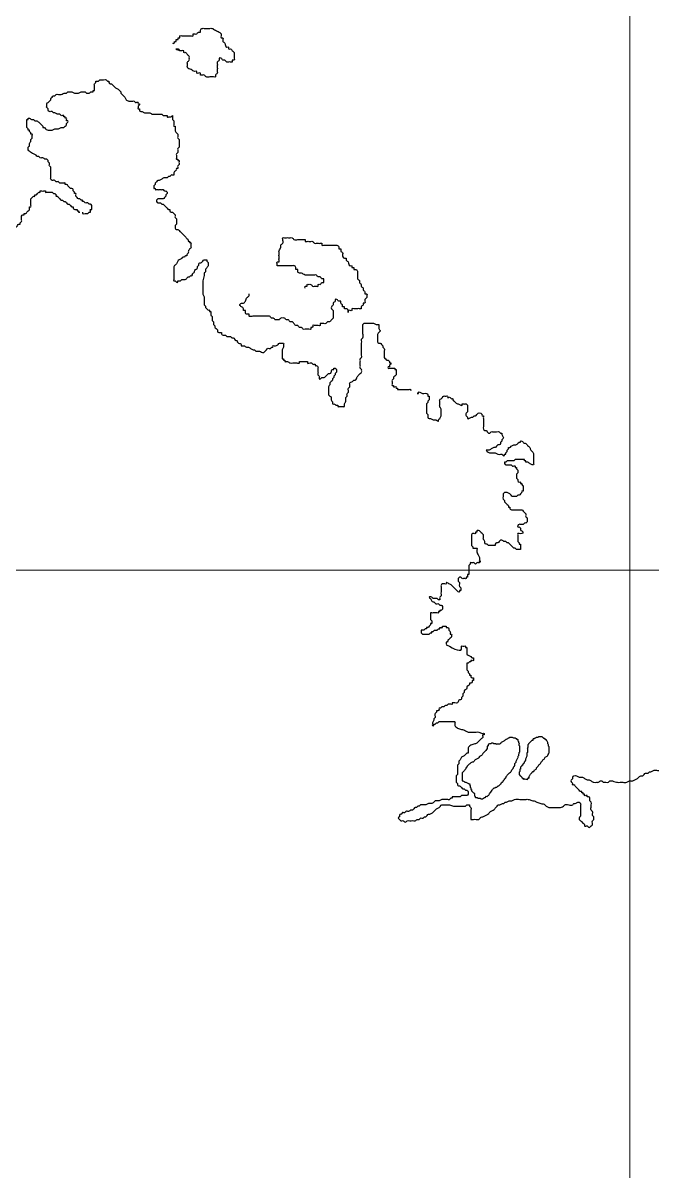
# Model space of a CAD drawing. Header units: metres. Extents: x -400 to 2000400, y -400 to 948520.
# Drawn here: x 1700596 to 1803657, y 601517 to 789711 of the extents above; entities that cross this region are included whole.
import ezdxf

# ---------------------------------------------------------------- set-up
doc = ezdxf.new("R2010")
doc.units = ezdxf.units.M
doc.header["$LTSCALE"] = 1600
doc.layers.add('1', color=7, linetype='Continuous', lineweight=25)
doc.layers.add('3', color=7, linetype='Continuous', lineweight=13)

msp = doc.modelspace()

# ---------------------------------------------------------------- linework, layer by layer
at = {"layer": '1'}
for points in [[(1725087, 786375), (1725394, 786375), (1725394, 786681), (1725700, 786681), (1725700, 786987), (1726006, 786987), (1726006, 787294), (1726312, 787294), (1726312, 787600), (1726619, 787600), (1726925, 787600), (1727231, 787600), (1727537, 787600), (1727843, 787600), (1728150, 787600), (1728456, 787600), (1728456, 787906), (1728762, 787906), (1729068, 787906), (1729375, 788213), (1729681, 788213), (1729681, 788519), (1729987, 788825), (1730293, 788825), (1730599, 788825), (1730906, 788825), (1731212, 788825), (1731518, 788825), (1732131, 788519), (1732743, 788213), (1733049, 787906), (1733049, 787600), (1733049, 787294), (1733355, 787294), (1733355, 786987), (1733355, 786681), (1733662, 786375), (1733968, 785762), (1734274, 785762), (1734274, 785456), (1734580, 785456), (1734887, 785149), (1735193, 784843), (1735193, 784537), (1735193, 784230), (1735193, 783924), (1735193, 783618), (1734887, 783618), (1734887, 783311), (1734580, 783311), (1734274, 783311), (1733968, 783311), (1733662, 783618), (1733355, 783618), (1733049, 783924), (1732743, 783924), (1732743, 783618), (1732437, 783311), (1732437, 783005), (1732437, 782699), (1732437, 782392), (1732437, 782086), (1732437, 781780), (1732437, 781473), (1732131, 781167), (1732131, 780861), (1731824, 780861), (1731212, 780861), (1730599, 780861), (1730293, 781167), (1729987, 781167), (1729681, 781167), (1729681, 781473), (1729375, 781473), (1729068, 781473), (1729068, 781780), (1728762, 781780), (1728150, 782086), (1727537, 782392), (1727537, 782699), (1727537, 783005), (1727537, 783311), (1727843, 783618), (1727843, 783924), (1727843, 784230), (1727537, 784537), (1727231, 784843), (1726925, 784843), (1726925, 785149), (1726619, 785149), (1726312, 785149)], [(1726312, 785149), (1726006, 785456), (1725700, 785456), (1726312, 785149)], [(1701240, 772795), (1701240, 773012), (1701240, 773228), (1701240, 773445), (1701240, 773662), (1701240, 773879), (1701456, 773879), (1701456, 774096), (1701673, 774096), (1702107, 773879), (1702323, 773879), (1702540, 773662), (1702757, 773662), (1703190, 773445), (1703407, 773228), (1703624, 773012), (1703841, 772795), (1703841, 772578), (1704058, 772578), (1704274, 772361), (1704925, 772144), (1705358, 772144), (1705792, 772361), (1706008, 772361), (1706442, 772361), (1706875, 772578), (1707309, 772578), (1707526, 772795), (1707743, 773012), (1707743, 773228), (1707959, 773445), (1707959, 773662), (1707743, 773662), (1707743, 773879), (1707743, 774096), (1707526, 774096), (1707526, 774313), (1707309, 774313), (1707309, 774530), (1707092, 774530), (1706875, 774530), (1706659, 774746), (1706442, 774746), (1706225, 774746), (1705792, 774963), (1705575, 774963), (1705358, 775180), (1705141, 775180), (1704925, 775180), (1704708, 775397), (1704708, 775614), (1704491, 775831), (1704491, 776048), (1704491, 776264), (1704491, 776481), (1704708, 776698), (1704925, 776915), (1705141, 777132), (1705141, 777349), (1705358, 777565), (1705575, 777782), (1705792, 777782), (1706008, 777999), (1706442, 777999), (1706875, 777999), (1707526, 778216), (1707743, 778216), (1707959, 778433), (1708176, 778433), (1708393, 778433), (1708610, 778433), (1709043, 778216), (1709477, 778216), (1709693, 778216), (1710127, 778433), (1710560, 778433), (1710777, 778433), (1710994, 778216), (1711211, 778216), (1711428, 778216), (1711861, 778433), (1712078, 778433), (1712078, 778650), (1712295, 778650), (1712295, 778867), (1712295, 779083), (1712295, 779300), (1712295, 779517), (1712295, 779734), (1712511, 779951), (1712511, 780168)], [(1712511, 780168), (1712728, 780168), (1712945, 780168), (1713162, 780384), (1713378, 780384), (1713595, 780384), (1713812, 780384), (1714246, 780384), (1714462, 780168), (1714679, 780168), (1714679, 779951), (1714896, 779734), (1715113, 779734), (1715329, 779517), (1715546, 779300), (1715763, 779083), (1716196, 778867), (1716413, 778650), (1716630, 778433), (1716630, 778216), (1716847, 777999), (1717063, 777782), (1717280, 777565), (1717497, 777132), (1717931, 776915), (1718147, 776915), (1718364, 776915), (1718581, 776915), (1718798, 776915), (1719014, 776698), (1719448, 776698), (1719448, 776481), (1719665, 776481), (1719665, 776264), (1719448, 776048), (1719448, 775831), (1719448, 775614), (1719665, 775614), (1719665, 775397), (1719881, 775180), (1720098, 775180), (1720532, 774963), (1720748, 774963), (1720965, 774963), (1721399, 774963), (1721832, 774746), (1722049, 774746), (1722266, 774746), (1722483, 774746), (1722699, 774746), (1722916, 774746), (1723350, 774746), (1723566, 774530), (1723783, 774530), (1724000, 774530), (1724217, 774530), (1724217, 774313), (1724650, 774313), (1724867, 774313), (1725084, 774530), (1725084, 774313), (1725084, 774096), (1725084, 773879), (1725301, 773662), (1725301, 773445), (1725301, 773228), (1725301, 773012), (1725301, 772795), (1725517, 772795), (1725517, 772578), (1725517, 772361), (1725517, 772144), (1725734, 771711), (1725951, 771494), (1725951, 771277), (1725951, 771060), (1725951, 770843), (1726168, 770626), (1726168, 770409), (1726168, 769976), (1726168, 769759), (1726168, 769542), (1726168, 769325), (1725951, 769108), (1725951, 768892), (1725951, 768675), (1725951, 768458), (1725734, 768241), (1725734, 768024), (1725734, 767807), (1725734, 767590)], [(1710344, 758700), (1710344, 758483), (1710777, 758483), (1711211, 758483), (1711428, 758700), (1711644, 758700), (1711644, 758916), (1711644, 759133), (1711861, 759133), (1711861, 759350), (1711861, 759567), (1711861, 759784), (1711644, 760001), (1711428, 760001), (1711211, 760218), (1710777, 760218), (1710560, 760434), (1710344, 760434), (1710344, 760651), (1710127, 760651), (1709910, 760868), (1709693, 760868), (1709477, 761085), (1709260, 761302), (1709260, 761519), (1709260, 761736), (1709043, 761736), (1709043, 761952), (1708826, 762169), (1708826, 762386), (1708610, 762603), (1708393, 762603), (1708176, 762820), (1707959, 763037), (1707743, 763253), (1707526, 763253), (1707526, 763470), (1707309, 763470), (1707092, 763470), (1706875, 763470), (1706659, 763470), (1706442, 763687), (1706225, 763687), (1706008, 763687), (1705792, 763904), (1705358, 763904), (1705141, 764121), (1705141, 764338), (1705141, 764555), (1705141, 764771), (1705141, 764988), (1705141, 765205), (1705141, 765422), (1705141, 765639), (1705141, 765856), (1705141, 766072), (1704925, 766289), (1704925, 766506), (1704925, 766723), (1704708, 766940), (1704708, 767157), (1704491, 767374), (1704274, 767374), (1703841, 767590), (1703624, 767590), (1703407, 767590), (1703190, 767807), (1702974, 767807), (1702757, 768024), (1702323, 768241), (1701673, 768675), (1701456, 768892), (1701456, 769108), (1701456, 769325), (1701673, 769542), (1701673, 769759), (1701673, 769976), (1701890, 770409), (1701890, 770626), (1702107, 770843), (1702107, 771060), (1702107, 771277), (1702107, 771494), (1701890, 771494), (1701890, 771711), (1701673, 771927), (1701673, 772144), (1701456, 772144), (1701456, 772361), (1701240, 772578), (1701240, 772795)], [(1725734, 767590), (1725734, 767374), (1725951, 767374), (1725951, 767157), (1726168, 767157), (1726168, 766940), (1726168, 766723), (1726168, 766506), (1725951, 766289), (1725951, 766072), (1725951, 765856), (1725734, 765856), (1725734, 765639), (1725517, 765422), (1725301, 764988), (1725301, 764771), (1725084, 764771), (1724867, 764771), (1724650, 764555), (1724433, 764555), (1724217, 764338), (1724000, 764338), (1723783, 764338), (1723350, 764121), (1722916, 763904), (1722699, 763904), (1722483, 763687), (1722266, 763470), (1722266, 763253), (1722049, 763037), (1722049, 762820), (1722049, 762603), (1722266, 762603), (1722266, 762386), (1722483, 762386), (1722699, 762386), (1722916, 762386), (1723133, 762386), (1723350, 762386), (1723566, 762386), (1723783, 762169), (1724000, 762169), (1724217, 761952), (1724217, 761736), (1724000, 761519), (1724000, 761302), (1723783, 761085), (1723566, 760868), (1723350, 760868), (1723133, 760868), (1722916, 760868), (1722699, 760868), (1722483, 760651), (1722483, 760434), (1722699, 760218), (1722916, 760218), (1723133, 760218), (1723350, 760001), (1723566, 760001), (1723783, 759784), (1724000, 759567), (1724217, 759350), (1724433, 759133), (1724650, 759133), (1724650, 758916), (1724867, 758700), (1725084, 758700), (1725301, 758483), (1725517, 758266), (1725517, 758049), (1725517, 757832), (1725734, 757615), (1725734, 757399), (1725734, 757182), (1725734, 756965), (1725734, 756748), (1725517, 756531), (1725517, 756314), (1725517, 756097), (1725734, 755881), (1725951, 755881), (1726168, 755664), (1726384, 755447), (1726601, 755230), (1726818, 755013), (1727035, 754796), (1727251, 754580), (1727468, 754363), (1727685, 754146), (1727685, 753929), (1727902, 753929)], [(1697121, 752628), (1697121, 752845), (1697338, 752845), (1697338, 753062), (1697555, 753062), (1697771, 753278), (1697988, 753495), (1698205, 753495), (1698205, 753712), (1698422, 753929), (1698422, 754146), (1698638, 754146), (1698638, 754363), (1698638, 754580), (1698855, 754796), (1698855, 755013), (1698855, 755230), (1699072, 755447), (1699072, 755664), (1699289, 755881), (1699289, 756097), (1699505, 756314), (1699722, 756531), (1699939, 756748), (1700156, 756748), (1700156, 756965), (1700373, 757182), (1700373, 757399), (1700373, 757615), (1700373, 757832), (1700373, 758049), (1700589, 758266), (1700806, 758266), (1700806, 758483), (1701023, 758483), (1701240, 758700), (1701456, 758916), (1701673, 759133), (1701673, 759350), (1701673, 759567), (1701890, 759567), (1701890, 759784), (1701890, 760001), (1701890, 760218), (1701890, 760434), (1701890, 760651), (1701890, 760868), (1702107, 761085), (1702323, 761302), (1702540, 761302), (1702540, 761519), (1702757, 761519), (1702974, 761736), (1703190, 761952), (1703407, 761952), (1703407, 762169), (1703624, 762169), (1703841, 762169), (1704058, 762169), (1704274, 762169), (1704274, 761952), (1704491, 761952), (1704708, 761952), (1704925, 761952), (1705141, 761952), (1705358, 761952), (1705575, 761736), (1705792, 761736), (1706008, 761519), (1706008, 761302), (1706225, 761302), (1706442, 761085), (1706659, 760868), (1706875, 760651), (1707092, 760651), (1707309, 760434), (1707526, 760434), (1707743, 760218), (1707959, 760001), (1708176, 760001), (1708393, 759784), (1708610, 759567), (1708826, 759567), (1708826, 759350), (1709260, 759133), (1709477, 759133), (1709477, 758916), (1709693, 758916), (1709693, 758700), (1709910, 758700)], [(1727902, 753929), (1727902, 753712), (1728118, 753712), (1728118, 753495), (1728118, 753278), (1728118, 753062), (1728118, 752845), (1727902, 752628), (1727685, 752194), (1727685, 751977), (1727468, 751761), (1727468, 751544), (1727251, 751544), (1727035, 751327), (1726818, 751327), (1726601, 751110), (1726168, 750893), (1725951, 750676), (1725734, 750243), (1725517, 750026), (1725301, 749592), (1725301, 749375), (1725301, 749158), (1725301, 748941), (1725301, 748725), (1725301, 748508), (1725301, 748291), (1725301, 748074), (1725301, 747857), (1725301, 747640), (1725301, 747424), (1725517, 747424), (1725734, 747207), (1725951, 747207), (1725951, 747424), (1726384, 747424), (1726601, 747640), (1726818, 747640), (1727035, 747640), (1727468, 747857), (1727685, 748074), (1727902, 748074), (1728118, 748291), (1728335, 748291), (1728335, 748508), (1728552, 748725), (1728769, 749158), (1728986, 749375), (1729202, 749592), (1729202, 749809), (1729419, 750026), (1729419, 750243), (1729853, 750459), (1730069, 750676), (1730286, 750893), (1730503, 750893), (1730720, 750893), (1730720, 750676), (1730936, 750459), (1730936, 750243), (1730936, 750026), (1730720, 749592), (1730503, 749158), (1730503, 748941), (1730286, 748725), (1730286, 748508), (1730286, 748291), (1730069, 747424), (1730069, 746773), (1730069, 745906), (1730069, 745472), (1730069, 745255), (1730286, 744821), (1730286, 744388), (1730286, 744171), (1730286, 743954), (1730286, 743737), (1730286, 743520), (1730503, 743303), (1730503, 743087), (1730720, 742870), (1730936, 742653), (1731153, 742653), (1731153, 742436), (1731370, 742436), (1731370, 742219), (1731370, 742002), (1731370, 741785), (1731587, 741569), (1731587, 741352), (1731587, 741135)], [(1746829, 746244), (1746829, 746551), (1747135, 746551), (1747135, 746857), (1747442, 746857), (1747748, 746857), (1748054, 746551), (1748360, 746551), (1748667, 746551), (1748973, 746551), (1748973, 746857), (1749279, 746857), (1749585, 747163), (1749891, 747163), (1749891, 747470), (1749891, 747776), (1749585, 747776), (1749279, 748082), (1748973, 748082), (1748667, 748389), (1748360, 748389), (1748054, 748389), (1747748, 748389), (1747442, 748389), (1747135, 748389), (1746829, 748389), (1746217, 748695), (1745911, 748695), (1745604, 749001), (1745604, 749308), (1745298, 749308), (1745298, 749614), (1744992, 749920), (1744686, 749920), (1744379, 749920), (1743767, 749920), (1743155, 749920), (1742848, 749920), (1742542, 749920), (1742236, 749920), (1742236, 750227), (1742236, 750533), (1742542, 750533), (1742542, 750839), (1742542, 751146), (1742542, 751452), (1742542, 751758), (1742542, 752065), (1742542, 752371), (1742848, 752984), (1742848, 753290), (1743155, 753596), (1743155, 754209), (1743155, 754515), (1743461, 754515), (1743767, 754515), (1744073, 754515), (1744379, 754515), (1744686, 754515), (1744992, 754209), (1745604, 754209), (1745911, 754209), (1746217, 754209), (1746523, 754209), (1746829, 754209), (1746829, 753903), (1747135, 753903), (1747748, 753903), (1748054, 753903), (1748360, 753596), (1748667, 753596), (1748973, 753596), (1749279, 753596), (1749585, 753596), (1749585, 753290), (1749891, 753290), (1750198, 753290), (1750504, 753290), (1750810, 753290), (1751116, 753290), (1751423, 753290), (1751729, 753290), (1752035, 753290), (1752341, 752984), (1752341, 752677), (1752647, 752677), (1752647, 752371), (1752954, 752065), (1752954, 751758), (1753260, 751146), (1753566, 751146)], [(1753566, 751146), (1753566, 750839), (1753872, 750533), (1754179, 749920), (1754485, 749920), (1754485, 749614), (1754791, 749614), (1754791, 749308), (1755097, 749308), (1755403, 749001), (1755403, 748695), (1755403, 748389), (1755403, 748082), (1755403, 747776), (1755710, 747470), (1755710, 747163), (1756016, 746857), (1756016, 746551), (1756322, 746244), (1756322, 745938), (1756628, 745632), (1756628, 745325), (1756935, 745325), (1756935, 745019), (1756935, 744713), (1756628, 744406), (1756628, 744100), (1756628, 743794), (1756322, 743794), (1756322, 743487), (1756016, 743181), (1756016, 742875), (1755710, 742875), (1755403, 742875), (1755097, 742875), (1754791, 742875), (1754485, 742875), (1754485, 742568), (1754179, 742568), (1753872, 742568), (1753872, 742262), (1753872, 742568), (1753566, 742875), (1753260, 742875), (1753260, 743181), (1752954, 743181), (1752954, 743487), (1752647, 743794), (1752647, 744100), (1752341, 744100), (1752035, 744406), (1751729, 744406), (1751729, 744100), (1751423, 743794), (1751423, 743487), (1751116, 743181), (1751116, 742875), (1751423, 742568), (1751423, 742262), (1751423, 741956), (1751423, 741649), (1751423, 741343), (1751116, 741037), (1750810, 740730), (1750504, 740730), (1750198, 740424), (1749891, 740424), (1749585, 740424), (1749279, 740424), (1749279, 740118), (1748973, 740118), (1748667, 740118), (1748360, 740118), (1748054, 740118), (1748054, 739811), (1747748, 739811), (1747748, 739505), (1747442, 739505), (1746829, 739505), (1746523, 739505), (1746217, 739811), (1745911, 739811), (1745604, 740118), (1745298, 740118), (1744992, 740424), (1744686, 740730), (1744379, 740730), (1744073, 741037), (1743767, 741037), (1743461, 741343), (1743155, 741343)], [(1743155, 741343), (1742848, 741343), (1742542, 741037), (1742236, 741037), (1741930, 741037), (1741623, 741343), (1741317, 741343), (1741011, 741649), (1740705, 741649), (1740399, 741649), (1740092, 741649), (1739786, 741649), (1739174, 741649), (1738867, 741649), (1738561, 741649), (1738255, 741649), (1737643, 741649), (1737643, 741956), (1737336, 741956), (1737030, 742262), (1737030, 742568), (1736724, 742568), (1736724, 742875), (1736418, 743181), (1736111, 743487), (1736418, 743794), (1736724, 743794), (1737030, 744100), (1737336, 744713), (1737643, 745019), (1737639, 745325)], [(1731587, 741135), (1731587, 740918), (1731803, 740701), (1731803, 740268), (1732020, 740051), (1732020, 739834), (1732237, 739617), (1732454, 739400), (1732454, 739183), (1732671, 738966), (1732887, 738966), (1733104, 738966), (1733104, 738750), (1733538, 738533), (1733754, 738533), (1733971, 738316), (1734188, 738316), (1734405, 738316), (1734621, 738316), (1734838, 738099), (1735055, 738099), (1735272, 737882), (1735488, 737665), (1735705, 737665), (1735705, 737449), (1735922, 737232), (1736356, 737015), (1736356, 736798), (1736789, 736798), (1737223, 736581), (1737439, 736581), (1737873, 736364), (1738306, 736147), (1738523, 736147), (1738740, 735931), (1739173, 735931), (1739824, 735714), (1740041, 735714), (1740257, 735931), (1740474, 736147), (1740691, 736364), (1740908, 736364), (1741124, 736364), (1741341, 736581), (1741558, 736581), (1741558, 736798), (1741775, 736798), (1741991, 736798), (1742425, 737015), (1742642, 737232), (1742858, 737232), (1743075, 737232), (1743292, 737232), (1743292, 737015), (1743292, 736798), (1743292, 736581), (1743075, 736147), (1743075, 735931), (1743075, 735714), (1743075, 735497), (1743075, 735280), (1743075, 735063), (1743075, 734846), (1743075, 734629), (1743292, 734629), (1743292, 734413), (1743509, 734413), (1743509, 734196), (1743726, 734196), (1743942, 734196), (1744376, 733979), (1744809, 733979), (1745026, 733979), (1745460, 733979), (1745893, 733979), (1745893, 734196), (1746110, 734196), (1746327, 734196), (1746543, 734196), (1746760, 734196), (1746977, 734196), (1747194, 734196), (1747194, 733979), (1747844, 733979), (1748061, 733762), (1748278, 733762), (1748494, 733762), (1748494, 733545), (1748711, 733545), (1748928, 733328), (1748928, 733112)], [(1756081, 736581), (1756081, 736798), (1756081, 737232), (1756081, 737665), (1756081, 737882), (1756298, 738099), (1756298, 738750), (1756298, 738966), (1756298, 739183), (1756298, 739400), (1756298, 739617), (1756298, 739834), (1756298, 740051), (1756298, 740268), (1756515, 740484), (1756731, 740484), (1757382, 740484), (1757815, 740484), (1758032, 740484), (1758466, 740268), (1758682, 740268), (1758899, 740268), (1758899, 740051), (1758899, 739834), (1758899, 739617), (1759116, 739183), (1758899, 738966), (1758682, 738533), (1758682, 738316), (1758682, 738099), (1758682, 737665), (1758682, 737449), (1758899, 737232), (1759116, 737232), (1759333, 737015), (1759549, 736798), (1759549, 736581), (1759766, 736364), (1759766, 735931), (1759766, 735714), (1759766, 735497), (1759766, 735280), (1759766, 735063), (1759766, 734846), (1759983, 734629), (1760200, 734413), (1760416, 734413), (1760633, 734196), (1760633, 733979), (1760850, 733979), (1760850, 733762), (1760633, 733545), (1760633, 733328), (1760416, 733328), (1760416, 733112), (1760633, 733112), (1761067, 733112), (1761284, 733112), (1761500, 733112), (1761500, 732895), (1761717, 732895), (1761717, 732678), (1761717, 732461), (1761717, 732244), (1761717, 732027), (1761500, 731810), (1761284, 731594), (1761284, 731377), (1761067, 731160), (1761067, 730943), (1761067, 730726), (1761067, 730509), (1761067, 730293), (1761284, 730293), (1761284, 730076), (1761717, 730076), (1761717, 729859), (1761934, 729859), (1761934, 729642), (1762151, 729642), (1762367, 729642), (1762801, 729642), (1763018, 729642), (1763234, 729642), (1763451, 729642), (1763668, 729642), (1763885, 729642), (1764101, 729642), (1764101, 729425)], [(1748928, 733112), (1748928, 732895), (1748928, 732678), (1748928, 732461), (1748928, 732244), (1748928, 732027), (1749145, 731810), (1749145, 731594), (1749145, 731377), (1749361, 731377), (1749578, 731594), (1749795, 731594), (1750229, 731810), (1750445, 732027), (1750662, 732244), (1750879, 732244), (1751096, 732461), (1751312, 732895), (1751529, 732895), (1751529, 733112), (1751746, 733112), (1751963, 732895), (1751963, 732678), (1751963, 732461), (1751746, 732244), (1751746, 732027), (1751529, 731810), (1751529, 731594), (1751312, 731377), (1751312, 731160), (1751096, 730943), (1750879, 730726), (1750879, 730509), (1750662, 730076), (1750662, 729642), (1750662, 729208), (1750662, 728775), (1750879, 728558), (1751096, 728341), (1751096, 728124), (1751096, 727907), (1751312, 727473), (1751312, 727257), (1751529, 727257), (1751963, 727040), (1752179, 727040), (1752179, 726823), (1752396, 726823), (1752613, 726823), (1752830, 726823), (1753046, 726823), (1753263, 726823), (1753263, 727040), (1753263, 727257), (1753480, 727690), (1753480, 727907), (1753480, 728124), (1753480, 728341), (1753697, 728558), (1753697, 728775), (1753697, 728991), (1753914, 729208), (1753914, 729425), (1753914, 729859), (1754130, 730076), (1754130, 730509), (1754130, 730726), (1754564, 730943), (1754781, 731160), (1754997, 731160), (1755214, 731377), (1755431, 731810), (1755648, 732027), (1755864, 732244), (1756081, 732461), (1756081, 732678), (1756081, 732895), (1755864, 733112), (1755864, 733328), (1755864, 733545), (1755864, 733762), (1755864, 734196), (1755864, 734413), (1755864, 734629), (1756081, 734846), (1756081, 735280), (1756081, 735497), (1756081, 735714), (1756081, 736147), (1756081, 736364), (1756081, 736581)], [(1765402, 728991), (1765185, 728991), (1765402, 728991), (1765402, 729208), (1765619, 729208), (1766052, 728991), (1766269, 728991), (1766703, 728991), (1766919, 728775), (1766919, 728558), (1767136, 728558), (1767136, 728341), (1767136, 728124), (1767136, 727907), (1766919, 727690), (1766919, 727473), (1766703, 727257), (1766703, 727040), (1766703, 726823), (1766703, 726606), (1766703, 726389), (1766703, 726172), (1766703, 725956), (1766703, 725739), (1766919, 725522), (1766919, 725305), (1766919, 725088), (1767136, 724871), (1767353, 724871), (1767786, 724654), (1768220, 724654), (1768654, 724438), (1768654, 724654), (1768870, 724871), (1769087, 725305), (1769087, 725739), (1769087, 725956), (1769087, 726172), (1769087, 726389), (1768870, 726823), (1768870, 727040), (1768870, 727257), (1768870, 727473), (1768870, 727690), (1768870, 727907), (1769087, 728124), (1769304, 728341), (1769521, 728558), (1769737, 728558), (1769954, 728558), (1770171, 728558), (1770171, 728341), (1770604, 728341), (1770821, 728124), (1771038, 728124), (1771038, 727907), (1771255, 727690), (1771471, 727473), (1771905, 727257), (1772339, 727040), (1772555, 727040), (1772555, 727257), (1772772, 727257), (1772989, 727257), (1773206, 727257), (1773422, 727040), (1773422, 726823), (1773422, 726606), (1773422, 726389), (1773422, 726172), (1773422, 725956), (1773206, 725739), (1773206, 725305), (1773422, 725088), (1773422, 724871), (1773639, 724871), (1774073, 725088), (1774289, 725088), (1774506, 725305), (1774723, 725305), (1774940, 725522), (1775156, 725739), (1775590, 725739), (1775807, 725522), (1775807, 725305), (1776024, 725305), (1776024, 725088), (1776024, 724871), (1776024, 724654), (1776024, 724438), (1776024, 724221)], [(1776024, 724221), (1776024, 723787), (1776024, 723570), (1776024, 723137), (1776240, 722920), (1776457, 722920), (1776674, 722703), (1776891, 722486), (1777107, 722486), (1777324, 722703), (1777541, 722703), (1777758, 722703), (1777974, 722703), (1778191, 722703), (1778625, 722703), (1778841, 722486), (1779058, 722486), (1779058, 722269), (1779275, 721835), (1779275, 721619), (1779058, 721402), (1779058, 721185), (1778841, 720968), (1778841, 720751), (1778625, 720534), (1778408, 720534), (1778191, 720317), (1777974, 720101), (1777758, 720101), (1777324, 719884), (1776891, 719667), (1776674, 719667), (1776457, 719667), (1776674, 719450), (1777107, 719233), (1777974, 719233), (1778408, 719016), (1778841, 719016), (1779058, 719016), (1779275, 718800), (1779492, 718800), (1779492, 719016), (1779709, 719016), (1779709, 719233), (1779925, 719450), (1779925, 719667), (1780142, 719884), (1780142, 720101), (1780359, 720101), (1780576, 720317), (1781009, 720534), (1781226, 720534), (1781659, 720751), (1781876, 720968), (1782093, 720968), (1782093, 721185), (1782310, 721185), (1782526, 720968), (1782960, 720751), (1783177, 720534), (1783394, 720317), (1783610, 720101), (1783827, 719667), (1784044, 719450), (1784261, 719016), (1784261, 718800), (1784261, 718583), (1784261, 718366), (1784261, 717932), (1784261, 717715), (1784261, 717498), (1784261, 717282), (1784044, 717282), (1783610, 717498), (1783177, 717715), (1782960, 717715), (1782960, 717932), (1782743, 717932), (1782743, 718149), (1782526, 718149), (1782093, 718149), (1781659, 718149), (1781443, 718149), (1781226, 718149), (1781009, 717932), (1780792, 717932), (1780576, 717932), (1780359, 717932), (1780142, 717932), (1779925, 717932), (1779709, 717715)], [(1779709, 717715), (1779492, 717715), (1779492, 717498), (1779709, 717282), (1779925, 717282), (1780142, 717282), (1780359, 717282), (1780576, 717282), (1780792, 717065), (1781226, 717065), (1781226, 716848), (1781443, 716848), (1781443, 716631), (1781659, 716414), (1781659, 716197), (1781659, 715981), (1781443, 715764), (1781443, 715547), (1781443, 715330), (1781443, 715113), (1781659, 714896), (1781659, 714679), (1781876, 714463), (1782093, 714463), (1782093, 714246), (1782310, 714246), (1782310, 714029), (1782526, 713812), (1782526, 713595), (1782526, 713378), (1782526, 713162), (1782526, 712945), (1782310, 712945), (1782310, 712728), (1782093, 712511), (1781876, 712294), (1781659, 712294), (1781443, 712077), (1781226, 712077), (1781009, 712077), (1780792, 712077), (1780576, 712294), (1780359, 712511), (1779925, 712728), (1779709, 712728), (1779492, 712728), (1779275, 712511), (1779275, 712294), (1779275, 712077), (1779275, 711644), (1779492, 711427), (1779492, 711210), (1779709, 710993), (1779925, 710776), (1780142, 710559), (1780142, 710342), (1780359, 710342), (1780359, 710126), (1780792, 709909), (1781009, 709909), (1781226, 709909), (1781443, 709909), (1781659, 709909), (1781876, 709909), (1782093, 709909), (1782310, 709909), (1782526, 709692), (1782743, 709475), (1782960, 709258), (1782960, 709041), (1782960, 708825), (1783177, 708608), (1783177, 708174), (1783177, 707957), (1782960, 707740), (1782743, 707740), (1782526, 707523), (1782310, 707523), (1782093, 707523), (1781876, 707523), (1781659, 707307), (1781659, 707090), (1781876, 707090), (1782093, 706873), (1782093, 706656), (1782310, 706439), (1782526, 706222), (1782310, 706006), (1781876, 706006), (1781659, 706006), (1781659, 705789)], [(1781659, 705789), (1781659, 705572), (1781659, 705355), (1781659, 705138), (1781659, 704921), (1781659, 704704), (1781876, 704488), (1781876, 704271), (1782093, 704271), (1782093, 704054), (1782093, 703837), (1782093, 703620), (1782093, 703403), (1781876, 703403), (1781659, 703403), (1781443, 703403), (1781226, 703620), (1781009, 703620), (1780792, 703837), (1780576, 704054), (1780359, 704271), (1780142, 704488), (1779925, 704488), (1779709, 704704), (1779492, 704704), (1779058, 704921), (1778841, 704921), (1778625, 704704), (1778408, 704488), (1778191, 704488), (1777974, 704271), (1777974, 704054), (1777758, 704054), (1777541, 704054), (1777107, 704054), (1776891, 704054), (1776674, 704271), (1776457, 704271), (1776240, 704488), (1776240, 704704), (1776024, 705138), (1776024, 705355), (1776024, 705789), (1775807, 706006), (1775590, 706222), (1775373, 706439), (1774940, 706439), (1774940, 706222), (1774723, 706222), (1774723, 706006), (1774506, 706006), (1774289, 706006), (1774073, 705789), (1774073, 705572), (1774073, 705355), (1774073, 705138), (1774073, 704921), (1774073, 704704), (1774073, 704488), (1774073, 704271), (1774073, 704054), (1774289, 703837), (1774289, 703620), (1774506, 703620), (1774723, 703620), (1774940, 703620), (1774940, 703186), (1775156, 702536), (1775373, 702102), (1775373, 701885), (1775373, 701669), (1775373, 701452), (1775590, 701452), (1775373, 701452), (1775373, 701235), (1775156, 701235), (1774940, 701235), (1774723, 701018), (1774506, 701235), (1774289, 701235), (1774073, 701235), (1773856, 701235), (1773856, 701018), (1773639, 700801), (1773639, 700584), (1773639, 700367), (1773639, 700151), (1773639, 699934), (1773639, 699717), (1773639, 699500), (1773639, 699283)], [(1773639, 699283), (1773422, 699283), (1773422, 699066), (1773422, 698850), (1773206, 698850), (1773206, 698633), (1772989, 698633), (1772772, 698633), (1772555, 698633), (1772339, 698850), (1772122, 698850), (1771905, 698633), (1771905, 698416), (1771905, 698199), (1772122, 697982), (1772122, 697765), (1772122, 697332), (1772339, 697115), (1772339, 696898), (1772339, 696681), (1772122, 696681), (1772122, 696464), (1771905, 696464), (1771688, 696681), (1771471, 696898), (1771255, 697115), (1771038, 697332), (1770821, 697548), (1770388, 697765), (1769954, 697982), (1769954, 697765), (1769737, 697765), (1769521, 697765), (1769304, 697765), (1769087, 697548), (1769087, 697332), (1769087, 697115), (1769087, 696898), (1769087, 696681), (1769087, 696464), (1769087, 696030), (1769087, 695814), (1768870, 695597), (1768870, 695380), (1768870, 695163), (1768654, 695163), (1768437, 695380), (1768220, 695380), (1768003, 695380), (1767786, 695380), (1767570, 695597), (1767136, 695597), (1767353, 695380), (1767570, 694946), (1768003, 694729), (1768220, 694513), (1768654, 694513), (1768870, 694296), (1769087, 694296), (1769304, 694079), (1769304, 693862), (1769304, 693645), (1769087, 693428), (1768870, 693428), (1768870, 693211), (1768654, 693211), (1768654, 692995), (1768437, 692995), (1768220, 692995), (1768003, 692995), (1767786, 692995), (1767570, 692995), (1767353, 692995), (1767353, 692778), (1767353, 692561), (1767353, 692344), (1767353, 692127), (1767353, 691910), (1767570, 691694), (1767570, 691477), (1767570, 691260), (1767353, 691260), (1767353, 691043), (1767136, 690826), (1766919, 690609), (1766703, 690609), (1766703, 690392), (1766486, 690392), (1766269, 690176), (1766052, 690176), (1765836, 690176)], [(1765836, 690176), (1765836, 689959), (1765836, 689742), (1766052, 689525), (1766269, 689525), (1766486, 689525), (1766703, 689525), (1766919, 689525), (1767136, 689525), (1767353, 689742), (1767570, 689742), (1767570, 689959), (1767786, 689959), (1768003, 690176), (1768437, 690176), (1768654, 690392), (1768870, 690392), (1768870, 690609), (1769087, 690609), (1769304, 690609), (1769304, 690826), (1769521, 690826), (1769737, 690826), (1769954, 690826), (1769954, 690609), (1770171, 690609), (1770388, 690392), (1770388, 690176), (1770604, 689959), (1770604, 689742), (1770604, 689525), (1770821, 689525), (1770821, 689308), (1770821, 689091), (1770604, 688874), (1770388, 688658), (1770171, 688441), (1770171, 688224), (1769954, 688224), (1769954, 688007), (1769954, 687790)], [(1769954, 687790), (1772448, 687356), (1772448, 687573), (1772665, 687573), (1772881, 687573), (1773098, 687573), (1773098, 687356), (1773315, 687356), (1773315, 687139), (1773315, 686922), (1773315, 686706), (1773315, 686489), (1773315, 686272), (1773532, 686055), (1773965, 685838), (1774182, 685621), (1774399, 685621), (1774399, 685405), (1774399, 685188), (1774182, 685188), (1773965, 685188), (1773965, 684971), (1773748, 684971), (1773532, 684754), (1773315, 684754), (1773315, 684537), (1773315, 684320), (1773315, 684103), (1773315, 683887), (1773315, 683670), (1773532, 683453), (1773532, 683236), (1773748, 683019), (1773748, 682802), (1773965, 682802), (1773965, 682585), (1774182, 682369), (1774399, 682369), (1774399, 682152), (1774399, 681935), (1774182, 681935), (1774182, 681718), (1773965, 681501), (1773748, 681501), (1773748, 681284), (1773532, 681068), (1773315, 680851), (1773315, 680634), (1773098, 680417), (1772881, 680200), (1772881, 679983), (1772665, 679766), (1772665, 679550), (1772665, 679333), (1772448, 679116), (1772448, 678899), (1772014, 678682), (1771798, 678249), (1771364, 678249), (1771147, 678249), (1770930, 678249), (1770930, 678032), (1770714, 678032), (1770497, 678032), (1770280, 678032), (1770063, 677815), (1769847, 677815), (1769413, 677598), (1769196, 677598), (1768980, 677381), (1768763, 677381), (1768763, 677164), (1768546, 676947), (1768329, 676947), (1768329, 676731), (1768113, 676514), (1768113, 676080), (1768113, 675863), (1767896, 675646), (1767896, 675429), (1767679, 674996), (1767679, 674779), (1767679, 674562), (1767896, 674562), (1767896, 674779), (1768113, 674779), (1768329, 674996), (1768546, 674996), (1768763, 675213), (1768980, 675213), (1769413, 675213)], [(1795642, 665238), (1796075, 665238), (1796509, 665238), (1796726, 665454), (1797159, 665454), (1798026, 665238), (1798893, 665238), (1799543, 665238), (1799977, 665454), (1800194, 665454), (1800411, 665454), (1800844, 665671), (1801278, 665888), (1801494, 666105), (1801928, 666322), (1802145, 666322), (1802361, 666539), (1802578, 666756), (1803012, 666756), (1803228, 666972), (1803445, 666972), (1803879, 667189), (1804529, 667189), (1804746, 667189), (1804963, 667189), (1805179, 667406), (1805396, 667406), (1805613, 667623), (1805613, 667840), (1805613, 668057), (1805613, 668273), (1805830, 668490), (1805830, 668707), (1806046, 668707), (1806263, 668707), (1806480, 668490), (1806913, 668490), (1807347, 668273), (1807564, 668273), (1807564, 668490), (1807564, 668707), (1807564, 668924), (1807564, 669141), (1807564, 669358), (1807347, 669575), (1807130, 669791), (1806913, 670008), (1806697, 670225), (1806480, 670225), (1806480, 670442), (1806263, 670442), (1806263, 670659), (1806263, 670876), (1806263, 671309), (1806480, 671743), (1806697, 672177), (1806913, 672610), (1807130, 673044), (1807564, 673261), (1807781, 673478), (1807997, 673478), (1808214, 673695), (1808431, 673912), (1808648, 673912), (1808864, 674128), (1809298, 674345), (1809515, 674562), (1809731, 674779), (1809948, 674779), (1810382, 674996), (1810382, 675213), (1810598, 675213), (1810815, 675429), (1810815, 675646), (1811032, 675863), (1811249, 676080), (1811466, 676297), (1811682, 676514), (1812116, 676731), (1812116, 676947), (1812333, 676947), (1812549, 677164), (1812766, 677381), (1812766, 677598), (1812983, 677598), (1812983, 677815), (1813200, 678032), (1813200, 678249), (1813200, 678465), (1813200, 678682), (1813200, 678899)], [(1769413, 675213), (1769630, 675213), (1769847, 675213), (1770280, 675213), (1770714, 675213), (1770930, 675213), (1771147, 675213), (1771364, 675213), (1771364, 674996), (1771364, 674779), (1771364, 674562), (1771798, 674128), (1772448, 673912), (1773098, 673695), (1773532, 673478), (1774182, 673478), (1774615, 673478), (1774832, 673478), (1775266, 673478), (1775916, 673261), (1776133, 673261), (1776133, 673044), (1775916, 673044), (1775916, 672610), (1775699, 672394), (1775483, 672177), (1775266, 671960), (1775049, 671743), (1774615, 671526), (1773965, 671309), (1773532, 670876), (1773532, 670659), (1773532, 670225), (1773532, 670008), (1773315, 670008), (1773098, 669791), (1772881, 669575), (1772448, 669358), (1772231, 668924), (1772014, 668707), (1772014, 668490), (1772014, 668273), (1771798, 668057), (1771798, 667623), (1771798, 667406), (1771798, 666972), (1771798, 666756), (1771798, 666539), (1771581, 666322), (1771581, 665888), (1771581, 665671), (1771581, 665454), (1771581, 665238), (1771798, 665021), (1771798, 664804), (1772231, 664587), (1772448, 664370), (1772665, 664153), (1772881, 664153), (1773098, 663937), (1773315, 663937), (1773532, 663720), (1773532, 663503), (1773532, 663286), (1773315, 663069), (1773098, 663069), (1772881, 663069), (1772448, 663069), (1772231, 662852), (1772014, 662852), (1771798, 662852), (1771581, 662852), (1771364, 662852), (1771147, 662852), (1770930, 662852), (1770930, 662635), (1770714, 662635), (1770497, 662419), (1770063, 662419), (1769630, 662419), (1769196, 662419), (1768763, 662202), (1768546, 662202), (1768329, 662202), (1768113, 662202), (1767896, 661985), (1767462, 661768), (1767029, 661768), (1766595, 661551), (1766162, 661551), (1765945, 661551)], [(1777035, 663336), (1777238, 663641), (1777442, 663946), (1777645, 664149), (1777746, 664251), (1777848, 664352), (1777949, 664352), (1778051, 664454), (1778254, 664454), (1778356, 664556), (1778457, 664657), (1778559, 664657), (1778661, 664759), (1778762, 664861), (1778864, 664962), (1778965, 665064), (1779067, 665267), (1779168, 665267), (1779270, 665369), (1779270, 665470), (1779372, 665572), (1779473, 665674), (1779473, 665775), (1779575, 665877), (1779676, 665978), (1779778, 666080), (1779778, 666182), (1779880, 666283), (1779981, 666487), (1780083, 666588), (1780286, 666791), (1780591, 666995), (1780692, 667300), (1780895, 667503), (1780997, 667808), (1781099, 667909), (1781200, 668112), (1781200, 668316), (1781403, 668519), (1781403, 668722), (1781505, 668925), (1781606, 669129), (1781708, 669332), (1781708, 669535), (1781810, 669637), (1781810, 669738), (1781911, 669942), (1781911, 670145), (1782013, 670247), (1782013, 670348), (1782013, 670450), (1782013, 670551), (1782013, 670653), (1782013, 670755), (1782013, 670856), (1782013, 671060), (1782013, 671161), (1781911, 671263), (1781911, 671364), (1781911, 671466), (1781911, 671568), (1781911, 671669), (1781810, 671771), (1781810, 671873), (1781708, 671974), (1781708, 672177), (1781606, 672279), (1781505, 672279), (1781505, 672381), (1781403, 672381), (1781302, 672482), (1780997, 672482), (1780794, 672584), (1780591, 672584), (1780489, 672584), (1780387, 672584), (1780286, 672584), (1780184, 672482), (1780083, 672482), (1779981, 672381), (1779778, 672279), (1779676, 672177), (1779473, 672076), (1779372, 671974), (1779168, 671873), (1778965, 671771), (1778864, 671669), (1778762, 671568), (1778559, 671466), (1778457, 671466), (1778356, 671466)], [(1783232, 665674), (1783435, 665978), (1783435, 665877), (1783537, 665978), (1783537, 666182), (1783638, 666385), (1783740, 666588), (1783841, 666690), (1783943, 666791), (1784045, 666893), (1784146, 666995), (1784349, 667096), (1784349, 667198), (1784451, 667300), (1784654, 667401), (1784756, 667604), (1784959, 667808), (1785060, 668011), (1785365, 668316), (1785467, 668519), (1785568, 668621), (1785670, 668722), (1785771, 668925), (1785975, 669027), (1786076, 669230), (1786279, 669434), (1786483, 669535), (1786584, 669637), (1786584, 669738), (1786686, 669840), (1786686, 669942), (1786787, 670043), (1786787, 670145), (1786787, 670348), (1786787, 670450), (1786787, 670551), (1786787, 670653), (1786787, 670856), (1786787, 670958), (1786787, 671060), (1786686, 671161), (1786686, 671263), (1786686, 671364), (1786584, 671568), (1786584, 671771), (1786483, 671974), (1786381, 672076), (1786381, 672177), (1786279, 672177), (1786178, 672279), (1786076, 672381), (1785975, 672381), (1785975, 672482), (1785873, 672482), (1785771, 672584), (1785670, 672686), (1785568, 672686), (1785467, 672686), (1785365, 672686), (1785264, 672686), (1785162, 672686), (1785060, 672686), (1784959, 672584), (1784857, 672584), (1784756, 672584), (1784654, 672584), (1784552, 672482), (1784451, 672482), (1784349, 672381), (1784248, 672381), (1784146, 672279), (1784146, 672177), (1784045, 672076), (1783943, 672076), (1783841, 671974), (1783740, 671873), (1783638, 671771), (1783537, 671669), (1783435, 671568), (1783435, 671466), (1783333, 671364), (1783333, 671263), (1783333, 671060), (1783333, 670958), (1783232, 670856), (1783232, 670755), (1783232, 670450), (1783232, 670348), (1783232, 670145), (1783130, 670043), (1783130, 669942)], [(1776629, 670755), (1776426, 670450), (1776324, 670348), (1776223, 670247), (1776121, 670145), (1776019, 670043), (1775918, 669942), (1775816, 669738), (1775715, 669637), (1775511, 669535), (1775308, 669332), (1775105, 669129), (1774699, 668925), (1774496, 668722), (1774394, 668621), (1774292, 668519), (1774191, 668519), (1773988, 668417), (1773886, 668316), (1773683, 668214), (1773581, 668112), (1773480, 668011), (1773378, 667909), (1773378, 667808), (1773277, 667706), (1773277, 667604), (1773175, 667604), (1773175, 667503), (1773073, 667401), (1772972, 667300), (1772870, 667096), (1772769, 666995), (1772565, 666791), (1772565, 666690), (1772565, 666588), (1772565, 666487), (1772565, 666385), (1772565, 666283), (1772565, 666182), (1772565, 665978), (1772565, 665877), (1772565, 665674), (1772565, 665572), (1772565, 665470), (1772667, 665470), (1772870, 665369), (1772972, 665267), (1773175, 665267), (1773378, 665165), (1773581, 665064), (1773683, 664962), (1773785, 664962), (1773785, 664861), (1773785, 664759), (1773886, 664657), (1773886, 664454), (1773988, 664352), (1773988, 664251), (1773988, 664149), (1773988, 664048), (1774089, 664048), (1774089, 663946), (1774089, 663844), (1774191, 663743), (1774292, 663641), (1774394, 663539), (1774496, 663438), (1774597, 663336), (1774597, 663235), (1774597, 663133), (1774597, 663031), (1774699, 662930), (1774699, 662828), (1774800, 662726), (1775004, 662726), (1775105, 662625), (1775207, 662625), (1775308, 662625), (1775511, 662625), (1775613, 662523), (1775816, 662523), (1775918, 662523), (1776019, 662625), (1776121, 662625), (1776223, 662726), (1776426, 662828), (1776426, 662930), (1776629, 662930), (1776730, 663031), (1776934, 663133), (1777035, 663336)], [(1778356, 671466), (1778254, 671466), (1778153, 671466), (1777949, 671568), (1777746, 671568), (1777645, 671669), (1777543, 671669), (1777442, 671669), (1777340, 671669), (1777238, 671568), (1777137, 671568), (1777035, 671568), (1776934, 671568), (1776934, 671466), (1776832, 671364), (1776832, 671263), (1776730, 671161), (1776629, 671161), (1776629, 671060), (1776629, 670958), (1776629, 670856), (1776629, 670755)], [(1783130, 669942), (1783130, 669840), (1783130, 669637), (1783130, 669535), (1783029, 669332), (1783029, 669230), (1782927, 669027), (1782927, 668925), (1782927, 668824), (1782826, 668722), (1782826, 668621), (1782724, 668519), (1782724, 668417), (1782622, 668316), (1782521, 668214), (1782419, 668112), (1782419, 668011), (1782318, 668011), (1782318, 667909), (1782216, 667909), (1782216, 667808), (1782114, 667706), (1782114, 667604), (1782114, 667503), (1782114, 667401), (1782013, 667401), (1782013, 667300), (1782013, 667198), (1782013, 667096), (1782013, 666995), (1781911, 666893), (1781911, 666791), (1781911, 666690), (1781911, 666588), (1781911, 666487), (1782013, 666487), (1782013, 666385), (1782114, 666283), (1782216, 666182), (1782318, 666080), (1782318, 665978), (1782419, 665978), (1782419, 665877), (1782521, 665877), (1782622, 665877), (1782622, 665775), (1782724, 665775), (1783232, 665674)], [(1782853, 662419), (1783503, 662419), (1784153, 662202), (1784370, 662202), (1784803, 661985), (1785454, 661768), (1786104, 661551), (1786321, 661334), (1786754, 661117), (1787188, 661117), (1787621, 661117), (1787838, 661117), (1788055, 661117), (1788488, 661117), (1789139, 661334), (1789356, 661551), (1790006, 661551), (1790656, 661551), (1790873, 661768), (1791090, 661768), (1791523, 661985), (1791740, 661985), (1791957, 661768), (1791957, 661551), (1791957, 661117), (1791957, 660684), (1791957, 660467), (1791957, 660033), (1791957, 659816), (1791740, 659383), (1791740, 659166), (1791957, 658949), (1792173, 658732), (1792390, 658515), (1792607, 658298), (1792607, 658082), (1793041, 658082), (1793257, 657865), (1793691, 658082), (1793908, 658298), (1793908, 658515), (1793908, 658949), (1794124, 659166), (1794124, 659383), (1794124, 659600), (1793908, 659816), (1793908, 660033), (1793908, 660467), (1793691, 660684), (1793691, 661334), (1793691, 661551), (1793691, 661985), (1793474, 662202), (1793474, 662419), (1793474, 662635), (1793257, 662852), (1793041, 662852), (1793041, 663069), (1792607, 663069), (1792607, 663286), (1792390, 663286), (1792390, 663503), (1792173, 663503), (1792173, 663720), (1791957, 663720), (1791740, 663937), (1791523, 664153), (1791306, 664370), (1791090, 664587), (1790873, 664804), (1790656, 664804), (1790656, 665021), (1790439, 665238), (1790439, 665454), (1790439, 665671), (1790656, 665888), (1790656, 666105), (1790873, 666322), (1791306, 666322), (1791740, 666105), (1792173, 666105), (1792607, 665888), (1793041, 665671), (1793257, 665671), (1793691, 665454), (1794124, 665238), (1794558, 665238), (1794775, 665238), (1795208, 665454), (1795425, 665454), (1795642, 665238)], [(1765945, 661551), (1765728, 661551), (1765511, 661334), (1765295, 661334), (1765078, 661117), (1764861, 661117), (1764428, 660684), (1764211, 660684), (1763777, 660467), (1763344, 660467), (1763127, 660250), (1762693, 660250), (1762693, 660033), (1762477, 660033), (1762260, 659816), (1762260, 659600), (1762043, 659383), (1762260, 659166), (1762477, 658949), (1762693, 658949), (1762910, 658949), (1763127, 658732), (1763344, 658732), (1763560, 658949), (1763994, 658949), (1764211, 658949), (1764644, 658949), (1764861, 658949), (1765295, 659166), (1765511, 659166), (1765728, 659383), (1765945, 659383), (1766162, 659383), (1766378, 659600), (1766595, 659600), (1766812, 659816), (1767029, 660033), (1767245, 660033), (1767679, 660250), (1768113, 660684), (1768329, 660901), (1768763, 661117), (1768980, 661334), (1769196, 661551), (1769413, 661551), (1769847, 661551), (1770063, 661551), (1770497, 661551), (1771147, 661334), (1771364, 661334), (1771581, 661334), (1771798, 661334), (1772448, 661334), (1772665, 661334), (1772881, 661334), (1773098, 661334), (1773315, 661551), (1773532, 661551), (1773748, 661551), (1773748, 661334), (1773965, 661117), (1773965, 660684), (1773965, 660467), (1773965, 660250), (1773965, 659816), (1773965, 659600), (1773965, 659383), (1773965, 659166), (1774399, 659166), (1774832, 659166), (1775266, 659166), (1775483, 659383), (1775916, 659600), (1776350, 659816), (1776783, 660033), (1777217, 660467), (1777650, 660684), (1778084, 661117), (1778300, 661334), (1778517, 661551), (1778734, 661551), (1779168, 661768), (1779384, 661768), (1779601, 661985), (1779818, 661985), (1780251, 662202), (1780468, 662202), (1780685, 662202), (1781118, 662419), (1781986, 662419), (1782853, 662419)]]:
    msp.add_spline(points, degree=3, dxfattribs=at)
at = {"layer": '3'}
for p, q in [((1800000, 900000), (1800000, 400000)), ((1500000, 700000), (2000000, 700000))]:
    msp.add_line(p, q, dxfattribs=at)

doc.saveas('drawing.dxf')
